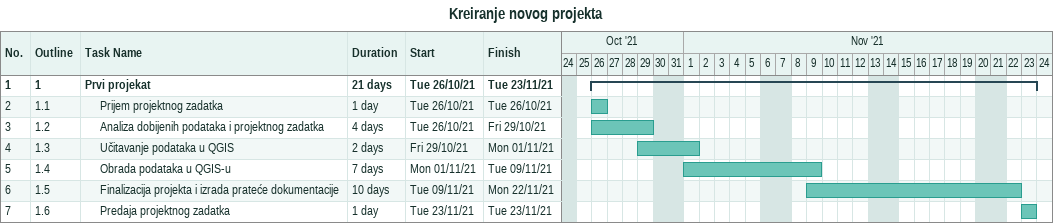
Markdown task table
Kreiranje novog projekta

| ID | WBS | Task | Duration | Start | Finish |
|---|---|---|---|---|---|
| 1 | 1 | **Prvi projekat** | 21d | 2021-10-26 | 2021-11-23 |
| 2 | 1.1 | Prijem projektnog zadatka | 1d | 2021-10-26 | 2021-10-26 |
| 3 | 1.2 | Analiza dobijenih podataka i projektnog zadatka | 4d | 2021-10-26 | 2021-10-29 |
| 4 | 1.3 | Učitavanje podataka u QGIS | 2d | 2021-10-29 | 2021-11-01 |
| 5 | 1.4 | Obrada podataka u QGIS-u | 7d | 2021-11-01 | 2021-11-09 |
| 6 | 1.5 | Finalizacija projekta i izrada prateće dokumentacije | 10d | 2021-11-09 | 2021-11-22 |
| 7 | 1.6 | Predaja projektnog zadatka | 1d | 2021-11-23 | 2021-11-23 |
